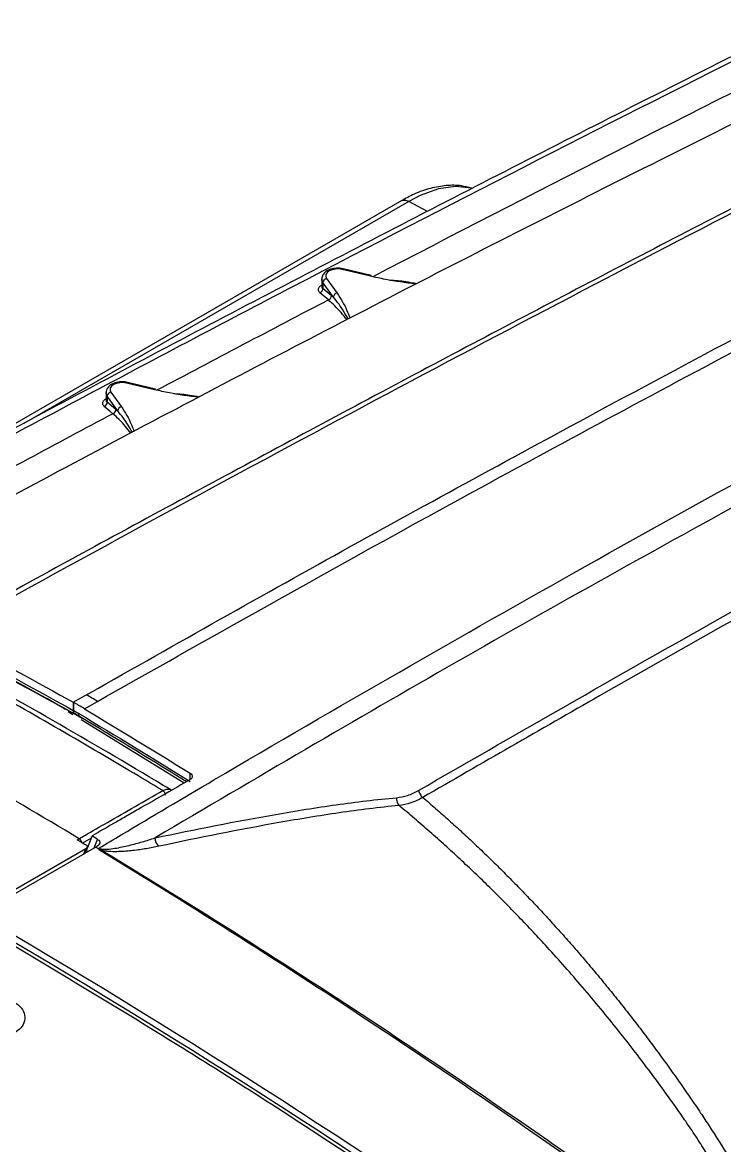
# Model space of a CAD drawing. Extents: x 14.8 to 109.8, y 1.6 to 86.6.
# Drawn here: x 74.304 to 76.94, y 69.885 to 74.102 of the extents above; entities that cross this region are included whole.
import ezdxf

# ---------------------------------------------------------------- set-up
doc = ezdxf.new("R2010")
doc.units = 0
doc.header["$MEASUREMENT"] = 0
doc.layers.add('OBJECT', color=7, linetype='CONTINUOUS')

msp = doc.modelspace()

# ---------------------------------------------------------------- linework, layer by layer
at = {"layer": 'OBJECT'}
for p, q in [((75.7288, 73.4338), (73.8592, 72.3545)), ((75.7545, 73.4301), (74.3091, 72.5956)), ((75.8248, 73.3923), (75.7545, 73.4301)), ((75.6103, 73.1492), (75.5048, 73.1744)), ((75.6138, 73.1515), (75.5083, 73.1768)), ((75.4275, 73.1382), (75.4275, 73.1118)), ((75.4712, 73.0705), (75.4321, 73.1249)), ((75.4321, 73.1249), (75.4321, 73.104)), ((75.446, 73.1405), (75.4851, 73.086)), ((75.4527, 73.06), (75.4209, 73.0872)), ((75.4321, 73.104), (75.464, 73.0768)), ((74.7995, 72.7229), (74.6952, 72.7478)), ((74.803, 72.7252), (74.6987, 72.7502)), ((74.618, 72.7116), (74.618, 72.6852)), ((74.662, 72.6433), (74.6225, 72.6983)), ((74.6225, 72.6983), (74.6225, 72.6773)), ((74.6364, 72.7139), (74.6758, 72.6589)), ((74.6225, 72.6773), (74.6548, 72.6497)), ((74.5371, 71.525), (74.5862, 71.553)), ((74.5438, 71.5775), (74.5438, 71.5775)), ((74.5296, 71.4882), (74.4589, 71.5274)), ((74.4589, 71.5274), (74.4651, 71.5237)), ((74.4939, 71.5022), (74.4755, 71.5136)), ((74.4946, 71.5495), (74.4946, 71.519)), ((74.4954, 71.5499), (74.4954, 71.5194)), ((74.5008, 71.5053), (74.5296, 71.4882)), ((74.9107, 71.2458), (74.5252, 71.483)), ((74.9334, 71.2588), (74.9334, 71.2832)), ((74.5656, 71.0477), (74.5438, 70.9915)), ((74.5792, 71.0055), (74.1407, 70.7524)), ((74.5095, 71.0332), (74.5168, 71.0374)), ((74.5626, 71.0399), (74.53, 71.0212)), ((74.574, 71.0025), (74.5865, 71.0348)), ((74.5423, 70.9995), (74.1061, 70.7476)), ((74.5345, 70.9797), (74.5352, 70.981)), ((74.5352, 70.981), (74.5423, 70.9995)), ((74.5368, 70.981), (74.5352, 70.981)), ((74.5494, 70.9883), (74.5438, 70.9915)), ((74.5455, 70.9959), (74.5446, 70.9972))]:
    msp.add_line(p, q, dxfattribs=at)
at = {"layer": 'OBJECT', "flags": 128}
for points in [[(75.9931, 73.4785), (75.9901, 73.4797), (75.9298, 73.4856), (75.8663, 73.4766), (75.7977, 73.4523), (75.7545, 73.4301), (75.7545, 73.4301), (75.7545, 73.4301)], [(75.5048, 73.1744), (75.492, 73.1763), (75.4788, 73.1759), (75.4663, 73.1733), (75.4557, 73.1688), (75.4479, 73.1627), (75.4434, 73.1555), (75.4428, 73.1479), (75.446, 73.1405)], [(75.5083, 73.1768), (75.508, 73.1768), (75.507, 73.1766), (75.5059, 73.1758), (75.5048, 73.1744)], [(75.4321, 73.1249), (75.4278, 73.1348), (75.4276, 73.1387)], [(75.6138, 73.1515), (75.6135, 73.1516), (75.6125, 73.1513), (75.6114, 73.1505), (75.6103, 73.1492)], [(74.6952, 72.7478), (74.6824, 72.7497), (74.6692, 72.7493), (74.6567, 72.7467), (74.6461, 72.7422), (74.6383, 72.7361), (74.6338, 72.7289), (74.6332, 72.7213), (74.6364, 72.7139)], [(74.6987, 72.7502), (74.6984, 72.7502), (74.6974, 72.75), (74.6963, 72.7492), (74.6952, 72.7478)], [(74.6225, 72.6983), (74.6182, 72.7082), (74.618, 72.7121)], [(74.803, 72.7252), (74.8027, 72.7253), (74.8017, 72.725), (74.8006, 72.7242), (74.7995, 72.7229)], [(74.6435, 72.6329), (74.6324, 72.6424), (74.6113, 72.6605)], [(74.4954, 71.5194), (74.4991, 71.5172), (74.5045, 71.514), (74.51, 71.5107), (74.5155, 71.5074)], [(74.5217, 71.4937), (74.5116, 71.4997), (74.5108, 71.5002), (74.5053, 71.5035), (74.5015, 71.5058)], [(74.5387, 70.9821), (74.5411, 70.9883), (74.5475, 71.0048)], [(74.5792, 71.0055), (74.5822, 71.0072), (74.583, 71.0077)], [(74.5914, 70.9981), (74.5899, 70.999), (74.5883, 70.9999), (74.5868, 71.0008), (74.5853, 71.0018), (74.5837, 71.0027), (74.5822, 71.0036), (74.5807, 71.0045), (74.5792, 71.0055)]]:
    msp.add_lwpolyline(points, dxfattribs=at)
at = {"layer": 'OBJECT'}
for centre, radius, start, end in [((129.8642, -31.0549), 117.4756, 116.514732, 117.500014), ((129.7027, -30.9706), 117.4321, 116.608589, 117.55605), ((128.5704, -28.7932), 114.9779, 117.557776, 118.013796), ((75.4496, 73.1233), 0.0176, 102.0083, 174.6204), ((75.4157, 73.1029), 0.0165, 288.3575, 4.032), ((75.4475, 73.0756), 0.0165, 288.3572, 4.0334), ((75.4887, 73.0688), 0.0176, 102.0055, 174.6232), ((128.6259, -28.6699), 114.7883, 117.595607, 117.958764), ((127.8263, -27.3946), 113.3937, 118.013783, 118.473872), ((74.64, 72.6967), 0.0176, 102.0069, 174.6204), ((74.6061, 72.6761), 0.0165, 288.4651, 4.0081), ((74.6383, 72.6485), 0.0165, 288.4675, 4.0067), ((74.6795, 72.6417), 0.0176, 102.0088, 174.6198), ((127.8781, -27.264), 113.1958, 118.052934, 118.41945), ((60.3258, 46.8995), 28.4808, 59.95341, 60.05196), ((59.9552, 46.796), 28.2787, 59.00703, 60.99835), ((74.8183, 71.1987), 0.0232, 3.6493, 56.5399), ((74.5039, 71.0179), 0.0234, 13.1066, 56.5618), ((74.8402, 71.0389), 0.0385, 177.5708, 231.2631), ((74.5953, 70.9624), 0.0359, 91.4201, 96.1988), ((74.6111, 70.9699), 0.0234, 105.8601, 120.4662)]:
    msp.add_arc(centre, radius, start, end, dxfattribs=at)
for centre, major_axis, ratio, start_param, end_param in [((86.329, 53.8564), (24.0764, -20.639), 0.218443, 2.258673, 2.259445), ((73.6443, 46.5394), (-15.3979, 25.7497), 0.587369, 5.366576, 5.46583)]:
    msp.add_ellipse(centre, major_axis=major_axis, ratio=ratio, start_param=start_param, end_param=end_param, dxfattribs=at)
for points, knots in [([(77.7945, 74.124), (77.767, 74.1109), (77.4182, 73.9445), (76.7528, 73.6138), (75.7985, 73.1317), (74.8505, 72.6361), (74.148, 72.262), (73.7634, 72.0495), (73.6911, 72.0095)], [0, 0, 0, 0, 0.019813, 0.251402, 0.483033, 0.714691, 0.94636, 1, 1, 1, 1]), ([(77.0639, 74.0228), (76.9061, 73.9435), (76.4487, 73.7135), (75.6977, 73.3288), (74.8141, 72.8667), (74.0275, 72.4477), (73.5392, 72.1804), (73.3393, 72.0711)], [0, 0, 0, 0, 0.124748, 0.361748, 0.59875, 0.835753, 1, 1, 1, 1]), ([(78.0974, 73.9621), (78.0522, 73.9394), (77.5361, 73.6802), (76.5306, 73.1626), (75.0761, 72.3922), (74.0899, 71.8477), (73.5968, 71.5755)], [0, 0, 0, 0, 0.03047, 0.347528, 0.673764, 1, 1, 1, 1]), ([(78.0861, 73.9735), (78.0445, 73.9528), (77.7453, 73.8035), (77.186, 73.5173), (76.4082, 73.1144), (75.6278, 72.7023), (74.8454, 72.2817), (74.1825, 71.9202), (73.7796, 71.6957), (73.639, 71.6173)], [0, 0, 0, 0, 0.0283726, 0.2040427, 0.3796736, 0.555232, 0.7306844, 0.9059982, 1, 1, 1, 1]), ([(74.4946, 71.5495), (74.8216, 71.7345), (75.4755, 72.1045), (76.5262, 72.677), (77.4922, 73.1903), (78.1306, 73.5132), (78.3727, 73.6357)], [0, 0, 0, 0, 0.252748, 0.505544, 0.812505, 1, 1, 1, 1]), ([(74.5862, 71.553), (74.944, 71.755), (75.6596, 72.1591), (76.7329, 72.7403), (77.6439, 73.2218), (78.1968, 73.5012), (78.3923, 73.6)], [0, 0, 0, 0, 0.281829, 0.563658, 0.845747, 1, 1, 1, 1]), ([(75.9887, 73.4798), (75.9765, 73.483), (75.9466, 73.491), (75.8949, 73.4907), (75.8356, 73.4802), (75.7786, 73.4607), (75.7424, 73.4406), (75.7264, 73.4317)], [0, 0, 0, 0, 0.149915, 0.367615, 0.588825, 0.818383, 1, 1, 1, 1]), ([(75.7261, 73.432), (75.7301, 73.4336), (75.7383, 73.4369), (75.749, 73.4324), (75.7545, 73.4301)], [0, 0, 0, 0, 0.488441, 1, 1, 1, 1]), ([(74.5912, 71.0015), (74.6192, 71.0182), (74.7629, 71.1042), (75.37, 71.4646), (76.4301, 72.0724), (77.6118, 72.7218), (78.3309, 73.0885), (78.5663, 73.2086)], [0, 0, 0, 0, 0.021301, 0.109274, 0.46118, 0.823611, 1, 1, 1, 1]), ([(75.5083, 73.1768), (75.5037, 73.1776), (75.4919, 73.1798), (75.4714, 73.1787), (75.4508, 73.1722), (75.4363, 73.1615), (75.4284, 73.1495), (75.4283, 73.1417), (75.4283, 73.1388)], [0, 0, 0, 0, 0.130378, 0.334606, 0.544448, 0.741354, 0.905305, 1, 1, 1, 1]), ([(78.5821, 73.1358), (78.4572, 73.0722), (77.9511, 72.8149), (77.0676, 72.3375), (75.9317, 71.7056), (75.1784, 71.2622), (74.8018, 71.0405)], [0, 0, 0, 0, 0.098455, 0.39874, 0.69937, 1, 1, 1, 1]), ([(75.4209, 73.0872), (75.4183, 73.0904), (75.4135, 73.0965), (75.4165, 73.1072), (75.4241, 73.1139), (75.4275, 73.1169)], [0, 0, 0, 0, 0.3747004, 0.7114574, 1, 1, 1, 1]), ([(75.4278, 73.1118), (75.4277, 73.1116), (75.4266, 73.1084), (75.4295, 73.1061), (75.4321, 73.104)], [0, 0, 0, 0, 0.084927, 1, 1, 1, 1]), ([(75.4275, 73.1119), (75.4274, 73.1116), (75.4274, 73.1113), (75.4276, 73.1116), (75.4276, 73.1116)], [0, 0, 0, 0, 0.9072614, 1, 1, 1, 1]), ([(75.7805, 73.1195), (75.7422, 73.1248), (75.6844, 73.1327), (75.629, 73.145), (75.6103, 73.1492)], [0, 0, 0, 0, 0.662486, 1, 1, 1, 1]), ([(75.6836, 73.1346), (75.7034, 73.1334), (75.7367, 73.1313), (75.7706, 73.1244), (75.7844, 73.1216)], [0, 0, 0, 0, 0.593385, 1, 1, 1, 1]), ([(75.5276, 72.9876), (75.5164, 73.007), (75.4992, 73.0368), (75.4785, 73.0617), (75.4712, 73.0705)], [0, 0, 0, 0, 0.649561, 1, 1, 1, 1]), ([(75.4851, 73.086), (75.4922, 73.0752), (75.5128, 73.0443), (75.5256, 73.012), (75.534, 72.991)], [0, 0, 0, 0, 0.349437, 1, 1, 1, 1]), ([(75.5225, 72.985), (75.515, 72.9945), (75.4915, 73.0245), (75.4685, 73.0456), (75.4527, 73.06)], [0, 0, 0, 0, 0.3155274, 1, 1, 1, 1]), ([(75.7912, 71.2187), (76.1428, 71.4208), (76.8459, 71.8251), (77.7884, 72.3476), (78.3801, 72.6629), (78.6178, 72.7895)], [0, 0, 0, 0, 0.374333, 0.748667, 1, 1, 1, 1]), ([(74.6987, 72.7502), (74.6941, 72.751), (74.6823, 72.7533), (74.6618, 72.7521), (74.6412, 72.7456), (74.6267, 72.7349), (74.6188, 72.7229), (74.6187, 72.7151), (74.6187, 72.7122)], [0, 0, 0, 0, 0.130378, 0.334606, 0.544448, 0.741354, 0.905305, 1, 1, 1, 1]), ([(78.6178, 72.753), (78.3494, 72.6103), (77.6314, 72.2287), (76.695, 71.7043), (76.0278, 71.3197), (75.8069, 71.1922)], [0, 0, 0, 0, 0.285451, 0.763308, 1, 1, 1, 1]), ([(74.6113, 72.6605), (74.6088, 72.6637), (74.604, 72.6698), (74.6069, 72.6805), (74.6145, 72.6872), (74.618, 72.6903)], [0, 0, 0, 0, 0.374098, 0.710959, 1, 1, 1, 1]), ([(74.9659, 72.6939), (74.9289, 72.6989), (74.8724, 72.7067), (74.8182, 72.7187), (74.7995, 72.7229)], [0, 0, 0, 0, 0.654867, 1, 1, 1, 1]), ([(74.8724, 72.7084), (74.8924, 72.7072), (74.9238, 72.7053), (74.9558, 72.6988), (74.9675, 72.6964)], [0, 0, 0, 0, 0.633391, 1, 1, 1, 1]), ([(74.6183, 72.6851), (74.6182, 72.6849), (74.617, 72.6817), (74.6199, 72.6794), (74.6225, 72.6773)], [0, 0, 0, 0, 0.086971, 1, 1, 1, 1]), ([(74.6179, 72.6852), (74.6178, 72.6849), (74.6178, 72.6846), (74.618, 72.6849), (74.618, 72.6849)], [0, 0, 0, 0, 0.956841, 1, 1, 1, 1]), ([(74.6758, 72.6589), (74.683, 72.6481), (74.703, 72.618), (74.7156, 72.5867), (74.7237, 72.5666)], [0, 0, 0, 0, 0.359464, 1, 1, 1, 1]), ([(74.7115, 72.56), (74.7048, 72.5686), (74.6818, 72.5979), (74.6594, 72.6184), (74.6435, 72.6329)], [0, 0, 0, 0, 0.292644, 1, 1, 1, 1]), ([(74.7169, 72.5629), (74.7062, 72.5814), (74.6894, 72.6103), (74.6693, 72.6346), (74.662, 72.6433)], [0, 0, 0, 0, 0.639368, 1, 1, 1, 1]), ([(74.8311, 71.218), (74.7894, 71.2429), (74.6476, 71.3278), (74.4055, 71.4694), (74.1635, 71.6073), (74.0216, 71.6862), (73.9799, 71.7094)], [0, 0, 0, 0, 0.146903, 0.5, 0.853099, 1, 1, 1, 1]), ([(74.8615, 71.2204), (74.852, 71.2261), (74.704, 71.3153), (74.4201, 71.4821), (74.1455, 71.6359), (74.0092, 71.7123)], [0, 0, 0, 0, 0.033514, 0.520303, 1, 1, 1, 1]), ([(69.8371, 71.6187), (70.1305, 71.4865), (70.7179, 71.2219), (71.6009, 70.7698), (72.4834, 70.2786), (73.3398, 69.7594), (74.1718, 69.2194), (74.7082, 68.841), (74.9767, 68.6517)], [0, 0, 0, 0, 0.171879, 0.344058, 0.51475, 0.685735, 0.842753, 1, 1, 1, 1]), ([(74.9293, 68.5831), (74.6618, 68.7718), (74.1264, 69.1495), (73.2965, 69.6881), (72.4414, 70.2066), (71.5611, 70.6966), (70.6793, 71.1482), (70.093, 71.4123), (69.7996, 71.5445)], [0, 0, 0, 0, 0.157018, 0.314265, 0.484956, 0.655942, 0.827821, 1, 1, 1, 1]), ([(74.5371, 71.525), (74.5301, 71.5291), (74.5232, 71.5333), (74.5162, 71.5374), (74.5127, 71.5395), (74.5093, 71.5416), (74.5058, 71.5437), (74.5023, 71.5457), (74.4988, 71.5478), (74.4954, 71.5499)], [0, 0, 0, 0, 0.000762116, 0.000762116, 0.000762116, 0.001143174, 0.001143174, 0.001143174, 0.001524232, 0.001524232, 0.001524232, 0.001524232]), ([(74.5015, 71.5058), (74.4995, 71.5069), (74.498, 71.5087), (74.4959, 71.5134), (74.4954, 71.5162), (74.4954, 71.5194)], [0, 0, 0, 0, 0.5, 0.5, 1, 1, 1, 1]), ([(74.92, 71.2511), (74.9058, 71.2599), (74.8521, 71.2932), (74.7589, 71.3504), (74.6403, 71.4226), (74.5612, 71.47), (74.5217, 71.4937)], [0, 0, 0, 0, 0.10692, 0.404613, 0.702307, 1, 1, 1, 1]), ([(74.9331, 71.2586), (74.8721, 71.2238), (74.8112, 71.1889), (74.7426, 71.1495), (74.7348, 71.1451), (74.7194, 71.1362), (74.6964, 71.123), (74.6425, 71.092), (74.5964, 71.0654), (74.5656, 71.0477)], [0, 0, 0, 0, 0.5, 0.5, 0.5625, 0.5625, 0.625, 0.75, 1, 1, 1, 1]), ([(74.9334, 71.2832), (74.9362, 71.2815), (74.9383, 71.2795), (74.9412, 71.2753), (74.9419, 71.273), (74.9418, 71.2662), (74.9386, 71.2617), (74.9331, 71.2586)], [0, 0, 0, 0, 0.25, 0.25, 0.5, 0.5, 1, 1, 1, 1]), ([(74.5168, 71.0374), (74.5239, 71.0415), (74.5592, 71.0619), (74.664, 71.1222), (74.7617, 71.1782), (74.8311, 71.218)], [0, 0, 0, 0, 0.0675, 0.3375, 1, 1, 1, 1]), ([(74.8311, 71.218), (74.8363, 71.2202), (74.8461, 71.2245), (74.8566, 71.224), (74.8604, 71.2206), (74.8612, 71.2199)], [0, 0, 0, 0, 0.4629273, 0.8881893, 1, 1, 1, 1]), ([(75.7082, 71.1914), (75.7221, 71.1927), (75.7361, 71.1955), (75.7639, 71.2046), (75.7777, 71.2109), (75.7912, 71.2187)], [0, 0, 0, 0, 0.5, 0.5, 1, 1, 1, 1]), ([(75.7912, 71.2187), (75.7922, 71.2139), (75.7942, 71.2088), (75.7996, 71.1995), (75.8031, 71.1954), (75.8069, 71.1922)], [0, 0, 0, 0, 0.5, 0.5, 1, 1, 1, 1]), ([(74.8018, 71.0405), (74.9531, 71.0724), (75.1044, 71.1025), (75.3311, 71.1419), (75.4067, 71.1541), (75.5576, 71.1754), (75.633, 71.1846), (75.7082, 71.1914)], [0, 0, 0, 0, 0.5, 0.5, 0.75, 0.75, 1, 1, 1, 1]), ([(75.7082, 71.1914), (75.7078, 71.1859), (75.7085, 71.1802), (75.7119, 71.1699), (75.7145, 71.1653), (75.7178, 71.162)], [0, 0, 0, 0, 0.5, 0.5, 1, 1, 1, 1]), ([(75.8069, 71.1922), (75.7922, 71.1838), (75.7773, 71.177), (75.7475, 71.1669), (75.7326, 71.1636), (75.7178, 71.162)], [0, 0, 0, 0, 0.5, 0.5, 1, 1, 1, 1]), ([(75.8069, 71.1922), (75.8151, 71.1852), (75.8316, 71.1712), (75.8562, 71.1498), (75.8808, 71.1282), (75.9053, 71.1064), (75.9297, 71.0844), (75.9541, 71.0621), (75.9784, 71.0396), (76.0026, 71.0168), (76.0268, 70.9939), (76.0509, 70.9707), (76.0749, 70.9473), (76.0989, 70.9237), (76.1227, 70.8998), (76.1465, 70.8758), (76.1702, 70.8515), (76.1938, 70.827), (76.2173, 70.8023), (76.2407, 70.7775), (76.264, 70.7524), (76.2872, 70.7271), (76.3103, 70.7016), (76.3334, 70.6759), (76.3563, 70.6501), (76.3791, 70.624), (76.4018, 70.5977), (76.4244, 70.5713), (76.4469, 70.5447), (76.4692, 70.5179), (76.4915, 70.4909), (76.5136, 70.4638), (76.5356, 70.4364), (76.5575, 70.4089), (76.5793, 70.3813), (76.6009, 70.3535), (76.6224, 70.3255), (76.6438, 70.2973), (76.6651, 70.269), (76.6862, 70.2405), (76.7072, 70.2119), (76.728, 70.1831), (76.7487, 70.1542), (76.7693, 70.1252), (76.7897, 70.096), (76.81, 70.0666), (76.8301, 70.0371), (76.8543, 70.0014), (76.8966, 69.9368), (76.9707, 69.82), (77.0703, 69.6527), (77.1727, 69.4664), (77.2491, 69.3161), (77.302, 69.2062), (77.3384, 69.128), (77.3729, 69.0509), (77.4057, 68.9751), (77.4368, 68.9006), (77.4662, 68.8275), (77.494, 68.7558), (77.5202, 68.6855), (77.545, 68.6167), (77.5605, 68.5713), (77.5682, 68.5489)], [0, 0, 0, 0, 0.010885, 0.02177, 0.032656, 0.043541, 0.054426, 0.065311, 0.076196, 0.087082, 0.097967, 0.108852, 0.119737, 0.130622, 0.141508, 0.152393, 0.163278, 0.174163, 0.185048, 0.195933, 0.206819, 0.217704, 0.228589, 0.239474, 0.250359, 0.261244, 0.27213, 0.283015, 0.2939, 0.304785, 0.31567, 0.326555, 0.33744, 0.348326, 0.359211, 0.370096, 0.380981, 0.391866, 0.402751, 0.413636, 0.424521, 0.435407, 0.446292, 0.457177, 0.468062, 0.478947, 0.489832, 0.500717, 0.518358, 0.560412, 0.626874, 0.695576, 0.753854, 0.780728, 0.8071, 0.83297, 0.858337, 0.883203, 0.907566, 0.931428, 0.954787, 0.977645, 1, 1, 1, 1]), ([(75.7178, 71.162), (75.6431, 71.1548), (75.5682, 71.1453), (75.4182, 71.1235), (75.3431, 71.1111), (75.1175, 71.0712), (74.9669, 71.0409), (74.8161, 71.0088)], [0, 0, 0, 0, 0.25, 0.25, 0.5, 0.5, 1, 1, 1, 1]), ([(77.5035, 68.4882), (77.4995, 68.5005), (77.4915, 68.5252), (77.479, 68.5624), (77.4662, 68.5999), (77.453, 68.6378), (77.4394, 68.6759), (77.4254, 68.7144), (77.411, 68.7532), (77.3963, 68.7923), (77.3811, 68.8316), (77.3655, 68.8712), (77.3495, 68.9111), (77.333, 68.9513), (77.3162, 68.9917), (77.2989, 69.0324), (77.2811, 69.0733), (77.263, 69.1145), (77.2444, 69.1558), (77.2253, 69.1974), (77.1851, 69.2834), (77.116, 69.4247), (77.0327, 69.5818), (76.9596, 69.7111), (76.912, 69.7926), (76.8693, 69.8622), (76.8321, 69.9201), (76.8016, 69.9654), (76.77, 70.011), (76.7293, 70.0686), (76.6716, 70.1479), (76.6065, 70.2339), (76.519, 70.3457), (76.4097, 70.4782), (76.3015, 70.6007), (76.2213, 70.6874), (76.1676, 70.7439), (76.1133, 70.7995), (76.0584, 70.8543), (76.0029, 70.9081), (75.9469, 70.961), (75.8903, 71.0129), (75.8333, 71.0637), (75.7758, 71.1136), (75.7372, 71.1459), (75.7178, 71.162)], [0, 0, 0, 0, 0.012038, 0.02418, 0.036425, 0.048774, 0.061225, 0.073778, 0.086433, 0.09919, 0.112047, 0.125006, 0.138064, 0.151222, 0.16448, 0.177836, 0.191291, 0.204843, 0.218493, 0.232239, 0.246081, 0.304039, 0.373495, 0.405327, 0.437053, 0.458042, 0.478512, 0.498868, 0.507158, 0.528357, 0.562429, 0.595806, 0.626125, 0.691572, 0.753167, 0.777504, 0.801919, 0.826413, 0.850984, 0.875632, 0.900357, 0.925156, 0.950031, 0.974979, 1, 1, 1, 1]), ([(69.9126, 71.0988), (69.9296, 71.0925), (70.1241, 71.0196), (70.4974, 70.87), (71.034, 70.6311), (71.5724, 70.3672), (72.1116, 70.0787), (72.6509, 69.7662), (73.1896, 69.4302), (73.7268, 69.0705), (74.262, 68.6898), (74.6161, 68.4175), (74.7931, 68.2813)], [0, 0, 0, 0, 0.010564, 0.120488, 0.230452, 0.340376, 0.4503, 0.560264, 0.670188, 0.780112, 0.890076, 1, 1, 1, 1]), ([(74.5261, 71.0235), (74.5285, 71.0221), (74.5333, 71.0193), (74.5392, 71.0158), (74.5427, 71.0138), (74.5438, 71.0132)], [0, 0, 0, 0, 0.406586, 0.813171, 1, 1, 1, 1]), ([(74.5423, 70.9995), (74.5439, 71.0006), (74.5469, 71.0028), (74.5484, 71.0068), (74.5474, 71.0102), (74.5454, 71.0122), (74.5441, 71.013), (74.5438, 71.0132)], [0, 0, 0, 0, 0.296652, 0.553673, 0.784232, 0.95771, 1, 1, 1, 1]), ([(74.5865, 71.0348), (74.5895, 71.0329), (74.5917, 71.0307), (74.5942, 71.0258), (74.5945, 71.0233), (74.5936, 71.0183), (74.5923, 71.0159), (74.5885, 71.0114), (74.586, 71.0094), (74.583, 71.0077)], [0, 0, 0, 0, 0.25, 0.25, 0.5, 0.5, 0.75, 0.75, 1, 1, 1, 1]), ([(74.5912, 71.0015), (74.5932, 71.0003), (74.5958, 70.9994), (74.6012, 70.9983), (74.6039, 70.998), (74.612, 70.9975), (74.6171, 70.9976), (74.6322, 70.9985), (74.6417, 70.9998), (74.6603, 71.0027), (74.6693, 71.0045), (74.687, 71.0082), (74.6957, 71.0102), (74.7212, 71.0164), (74.7378, 71.0209), (74.7703, 71.0304), (74.7862, 71.0353), (74.8018, 71.0405)], [0, 0, 0, 0, 0.03125, 0.03125, 0.0625, 0.0625, 0.125, 0.125, 0.25, 0.25, 0.375, 0.375, 0.5, 0.5, 0.75, 0.75, 1, 1, 1, 1]), ([(74.8161, 71.0088), (74.8007, 71.0056), (74.785, 71.0026), (74.7527, 70.9971), (74.7361, 70.9947), (74.7104, 70.9918), (74.7016, 70.991), (74.6837, 70.9896), (74.6745, 70.989), (74.6556, 70.9884), (74.6459, 70.9884), (74.6308, 70.989), (74.6257, 70.9894), (74.6153, 70.9905), (74.61, 70.9912), (74.6047, 70.9924)], [0, 0, 0, 0, 0.25, 0.25, 0.5, 0.5, 0.625, 0.625, 0.75, 0.75, 0.875, 0.875, 0.9375, 0.9375, 1, 1, 1, 1]), ([(74.5992, 70.99), (74.5973, 70.9912), (74.5957, 70.9924), (74.593, 70.9951), (74.5919, 70.9965), (74.5914, 70.9981)], [0, 0, 0, 0, 0.5, 0.5, 1, 1, 1, 1]), ([(76.6722, 69.6125), (76.667, 69.6165), (76.6615, 69.6203), (76.6508, 69.6281), (76.6347, 69.6397), (76.5971, 69.6668), (76.5218, 69.7208), (76.4573, 69.7667), (76.3282, 69.8582), (76.242, 69.9186), (75.9835, 70.098), (75.811, 70.2152), (75.2927, 70.5596), (74.9462, 70.7798), (74.5992, 70.99)], [0, 0, 0, 0, 0.007813, 0.007813, 0.015625, 0.03125, 0.0625, 0.125, 0.125, 0.25, 0.25, 0.5, 0.5, 1, 1, 1, 1]), ([(74.6047, 70.9924), (74.9514, 70.7827), (75.2981, 70.5634), (75.817, 70.22), (75.9899, 70.1031), (76.2489, 69.9242), (76.3351, 69.8639), (76.4645, 69.7726), (76.5291, 69.7267), (76.6045, 69.6728), (76.6421, 69.6458), (76.661, 69.6322), (76.6704, 69.6255), (76.6744, 69.6226), (76.6771, 69.6206), (76.6785, 69.6197), (76.6798, 69.6187)], [0, 0, 0, 0, 0.5, 0.5, 0.75, 0.75, 0.875, 0.875, 0.9375, 0.96875, 0.984375, 0.992188, 0.996094, 0.998047, 0.998047, 1, 1, 1, 1]), ([(74.1063, 70.735), (74.3722, 70.5766), (74.863, 70.2842), (75.5775, 69.8246), (76.025, 69.5176), (76.2488, 69.364)], [0, 0, 0, 0, 0.371392, 0.685542, 1, 1, 1, 1]), ([(74.2722, 70.4259), (74.2822, 70.4183), (74.3024, 70.4032), (74.315, 70.3748), (74.3122, 70.3462), (74.2962, 70.3228), (74.2791, 70.3114), (74.2723, 70.3069)], [0, 0, 0, 0, 0.215023, 0.430077, 0.644922, 0.859422, 1, 1, 1, 1])]:
    msp.add_open_spline(points, degree=3, knots=knots, dxfattribs=at)
for points in [[(75.464, 73.0768), (75.4664, 73.0747), (75.4688, 73.0726), (75.4712, 73.0705)], [(74.6548, 72.6497), (74.6572, 72.6476), (74.6596, 72.6455), (74.662, 72.6433)], [(74.0842, 71.7735), (74.221, 71.7002), (74.3579, 71.6256), (74.4946, 71.5495)], [(74.0842, 71.743), (74.221, 71.6698), (74.3578, 71.5951), (74.4946, 71.519)], [(74.5008, 71.5053), (74.3639, 71.5815), (74.227, 71.6562), (74.0901, 71.7294)], [(74.4651, 71.5237), (74.3522, 71.5861), (74.2393, 71.6475), (74.1264, 71.7079)], [(74.4946, 71.519), (74.4946, 71.5126), (74.4968, 71.5076), (74.5008, 71.5053)], [(74.5371, 71.525), (74.6691, 71.4459), (74.8013, 71.3653), (74.9334, 71.2832)], [(74.5155, 71.5074), (74.6548, 71.4241), (74.7941, 71.3392), (74.9334, 71.2527)], [(74.5217, 71.4937), (74.5178, 71.496), (74.5155, 71.5011), (74.5155, 71.5074)], [(74.5865, 71.0348), (74.5796, 71.0391), (74.5726, 71.0434), (74.5656, 71.0477)], [(74.5914, 70.9981), (74.591, 70.9992), (74.5909, 71.0003), (74.5912, 71.0015)], [(74.5944, 70.9983), (74.5932, 70.9993), (74.5921, 71.0004), (74.5912, 71.0015)], [(74.5944, 70.9983), (74.5972, 70.9959), (74.6007, 70.994), (74.6047, 70.9924)], [(74.1407, 70.7279), (74.8536, 70.3118), (75.5657, 69.856), (76.2735, 69.3628)]]:
    msp.add_open_spline(points, degree=3, dxfattribs=at)

doc.saveas('drawing.dxf')
